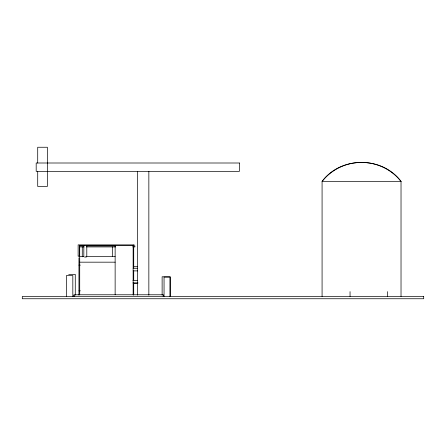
<?xml version="1.0" encoding="UTF-8"?>
<svg xmlns="http://www.w3.org/2000/svg" width="446" height="446" viewBox="0 0 446 446"><rect width="100%" height="100%" fill="white"/><g stroke="black" fill="none" stroke-linecap="round" stroke-linejoin="round"><path stroke-width="0.67" d="M79.672 245.958L83.815 245.958M86.574 245.958L115.57 245.958M132.83 245.958L134.904 245.958L134.904 246.922L132.836 246.922M84.093 246.922L79.706 246.922L79.706 256.043L78.981 256.043M86.602 246.922L115.581 246.922M83.887 256.439L79.717 256.439L79.717 294.778M85.966 256.439L115.135 256.439M84.567 257.047L86.362 257.047M79.717 262.176L115.135 262.176M78.948 265.125L80.341 265.125M133.722 266.697L137.663 266.697M133.137 268.263L137.636 268.263M133.137 270.889L137.636 270.889M68.712 274.39L75.274 274.39L75.274 295.09M132.919 280.417L137.636 280.417M132.919 282.931L137.636 282.931M133.722 283.266L137.87 283.266L137.87 282.675M78.948 290.825L80.341 290.825M401.026 296.467L401.026 181.416C382.451 156.1 340.655 156.1 322.079 181.416L322.079 296.467M387.663 291.634L387.663 296.467M350.049 291.634L350.049 296.467M170.35 296.467L170.35 276.776L162.127 276.776L162.127 295.113M169.92 296.467L169.92 277.122L164.05 277.122L164.05 296.467M163.364 296.467L163.364 294.778L73.913 294.778L73.913 296.467M163.197 295.157L163.197 296.467M148.847 171.348L148.847 295.157M137.636 171.348L137.636 295.157M133.722 246.922L133.722 268.308M133.722 270.348L133.722 280.685M133.722 282.675L133.722 295.157M133.137 245.439L133.137 294.778M115.135 245.439L115.135 294.778M112.325 246.922L112.325 256.573M86.797 245.439L86.797 256.366M83.826 245.439L83.826 256.366M82.276 246.922L82.276 256.824M78.948 257.86L78.948 295.157M74.097 295.157L74.097 296.467M72.826 296.467L72.826 275.567L66.404 275.567L66.404 296.467M37.709 163.002L37.709 147.252L47.382 147.252L47.382 186.428L37.709 186.428L37.709 171.348M239.413 163.002L36.187 163.002L36.187 171.348L239.413 171.348L239.413 163.002M401.026 181.416L322.079 181.416A50.537 50.537 0 0 1 401.026 181.416M133.967 244.887L78.134 244.887L78.134 256.149L79.633 256.149L79.633 245.439L133.967 245.439L133.967 244.887M423.7 296.467L22.3 296.467L22.3 298.748L423.7 298.748L423.7 296.467"/></g></svg>
